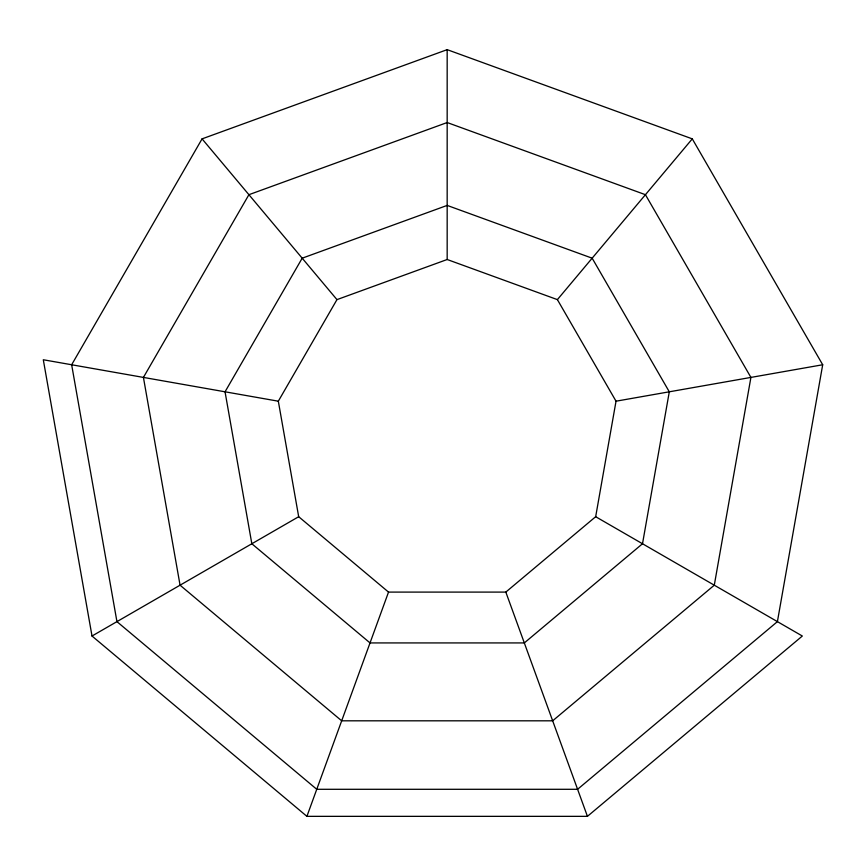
<?xml version="1.0" encoding="UTF-8"?>
<svg xmlns="http://www.w3.org/2000/svg" width="866" height="866" viewBox="0 0 866 866"><rect width="100%" height="100%" fill="white"/><g stroke="black" fill="none" stroke-linecap="round" stroke-linejoin="round"><path stroke-width="1.3" d="M595.667 516.71L616.029 401.196L557.39 299.625L447.17 259.508L336.961 299.625L278.322 401.196L298.683 516.71L388.531 592.095L505.82 592.095L595.667 516.71L802.338 636.023L587.44 816.346L306.91 816.346L92.013 636.023L43.3 359.758L278.322 401.196M822.7 364.759L777.408 621.636L577.59 789.294L316.75 789.294L116.942 621.636L71.651 364.759L202.07 138.863L447.17 49.654L692.28 138.863L822.7 364.759L616.029 401.196M306.91 816.346L388.531 592.095M557.39 299.625L692.28 138.863M92.013 636.023L298.683 516.71M202.07 138.863L336.961 299.625M505.82 592.095L587.44 816.346M447.17 49.654L447.17 259.508M669.299 391.811L642.507 543.751L524.32 642.929L370.031 642.929L251.833 543.751L225.041 391.811L302.191 258.187L447.17 205.415L592.16 258.187L669.299 391.811M750.919 377.414L714.288 585.189L552.66 720.815L341.68 720.815L180.063 585.189L143.42 377.414L248.91 194.698L447.17 122.539L645.43 194.698L750.919 377.414"/></g></svg>
